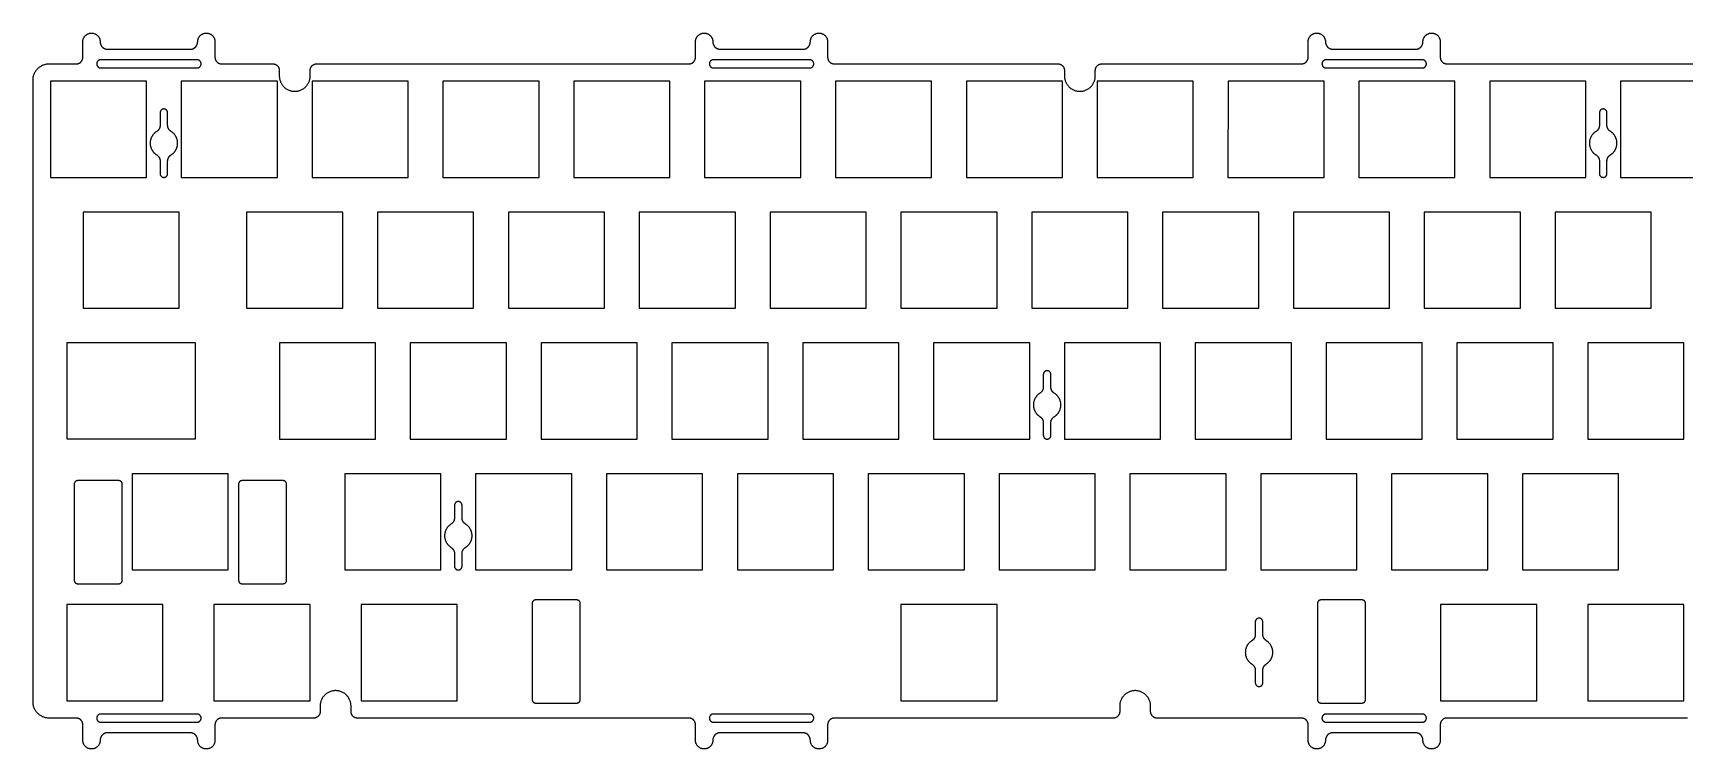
# Model space of a CAD drawing. Header units: millimetres. Extents: x -262 to 129, y -36 to 69.
# Drawn here: x -261.6 to -21.1, y -35.5 to 68.7 of the extents above; entities that cross this region are included whole.
import ezdxf

# ---------------------------------------------------------------- set-up
doc = ezdxf.new("R2010")
doc.units = ezdxf.units.MM
doc.layers.add('定位板', color=7, linetype='Continuous', true_color=0x000000)

msp = doc.modelspace()

# ---------------------------------------------------------------- linework, layer by layer
at = {"layer": '定位板'}
for points in [[(-245.07, 47.69), (-245.07, 61.69), (-259.07, 61.69), (-259.07, 47.69)], [(-226.02, 47.69), (-226.02, 61.69), (-240.02, 61.69), (-240.02, 47.69)], [(-220.97, 61.69), (-220.97, 47.69), (-206.97, 47.69), (-206.97, 61.69)], [(-187.92, 61.69), (-201.91, 61.69), (-201.91, 47.69), (-187.92, 47.69)], [(-168.87, 47.69), (-168.87, 61.69), (-182.87, 61.69), (-182.87, 47.69)], [(-163.82, 47.69), (-149.82, 47.69), (-149.82, 61.69), (-163.82, 61.69)], [(-144.77, 47.69), (-130.77, 47.69), (-130.77, 61.69), (-144.77, 61.69)], [(-111.72, 47.69), (-111.72, 61.69), (-125.71, 61.69), (-125.71, 47.69)], [(-92.67, 47.69), (-92.67, 61.69), (-106.66, 61.69), (-106.66, 47.69)], [(-87.61, 61.69), (-87.62, 47.69), (-73.62, 47.69), (-73.62, 61.69)], [(-68.56, 61.69), (-68.57, 47.69), (-54.57, 47.69), (-54.57, 61.69)], [(-35.52, 47.69), (-35.52, 61.69), (-49.51, 61.69), (-49.51, 47.69)], [(-16.47, 47.69), (-16.47, 61.69), (-30.46, 61.69), (-30.46, 47.69)], [(-240.3, 28.64), (-240.3, 42.64), (-254.3, 42.64), (-254.3, 28.64)], [(-216.49, 28.64), (-216.49, 42.64), (-230.49, 42.64), (-230.49, 28.64)], [(-197.44, 28.64), (-197.44, 42.64), (-211.44, 42.64), (-211.44, 28.64)], [(-178.39, 28.64), (-178.39, 42.64), (-192.39, 42.64), (-192.39, 28.64)], [(-159.34, 28.64), (-159.34, 42.64), (-173.34, 42.64), (-173.34, 28.64)], [(-140.29, 28.64), (-140.29, 42.64), (-154.29, 42.64), (-154.29, 28.64)], [(-121.24, 28.64), (-121.24, 42.64), (-135.24, 42.64), (-135.24, 28.64)], [(-102.19, 28.64), (-102.19, 42.64), (-116.19, 42.64), (-116.19, 28.64)], [(-83.14, 28.64), (-83.14, 42.64), (-97.14, 42.64), (-97.14, 28.64)], [(-64.09, 28.64), (-64.09, 42.64), (-78.09, 42.64), (-78.09, 28.64)], [(-45.04, 28.64), (-45.04, 42.64), (-59.04, 42.64), (-59.04, 28.64)], [(-25.99, 28.64), (-25.99, 42.64), (-39.99, 42.64), (-39.99, 28.64)], [(-237.92, 9.64), (-237.92, 23.59), (-256.69, 23.59), (-256.69, 9.64)], [(-211.73, 9.59), (-211.73, 23.59), (-225.73, 23.59), (-225.73, 9.59)], [(-192.68, 9.59), (-192.68, 23.59), (-206.68, 23.59), (-206.68, 9.59)], [(-173.63, 9.59), (-173.63, 23.59), (-187.63, 23.59), (-187.63, 9.59)], [(-154.58, 9.59), (-154.58, 23.59), (-168.58, 23.59), (-168.58, 9.59)], [(-135.53, 9.59), (-135.53, 23.59), (-149.53, 23.59), (-149.53, 9.59)], [(-116.48, 9.59), (-116.48, 23.59), (-130.48, 23.59), (-130.48, 9.59)], [(-97.43, 9.59), (-97.43, 23.59), (-111.43, 23.59), (-111.43, 9.59)], [(-78.38, 9.59), (-78.38, 23.59), (-92.38, 23.59), (-92.38, 9.59)], [(-59.33, 9.59), (-59.33, 23.59), (-73.33, 23.59), (-73.33, 9.59)], [(-40.28, 9.59), (-40.28, 23.59), (-54.28, 23.59), (-54.28, 9.59)], [(-21.23, 9.59), (-21.23, 23.59), (-35.23, 23.59), (-35.23, 9.59)], [(-247.16, -9.46), (-233.16, -9.46), (-233.16, 4.54), (-247.16, 4.54)], [(-202.2, -9.46), (-202.2, 4.54), (-216.2, 4.54), (-216.2, -9.46)], [(-183.15, -9.46), (-183.15, 4.54), (-197.15, 4.54), (-197.15, -9.46)], [(-164.1, -9.46), (-164.1, 4.54), (-178.1, 4.54), (-178.1, -9.46)], [(-145.05, -9.46), (-145.05, 4.54), (-159.05, 4.54), (-159.05, -9.46)], [(-126, -9.46), (-126, 4.54), (-140, 4.54), (-140, -9.46)], [(-106.95, -9.46), (-106.95, 4.54), (-120.95, 4.54), (-120.95, -9.46)], [(-87.9, -9.46), (-87.9, 4.54), (-101.9, 4.54), (-101.9, -9.46)], [(-68.85, -9.46), (-68.85, 4.54), (-82.85, 4.54), (-82.85, -9.46)], [(-49.8, -9.46), (-49.8, 4.54), (-63.8, 4.54), (-63.8, -9.46)], [(-30.75, -9.46), (-30.75, 4.54), (-44.75, 4.54), (-44.75, -9.46)], [(-256.68, -28.51), (-242.68, -28.51), (-242.68, -14.51), (-256.68, -14.51)], [(-235.25, -14.51), (-235.25, -28.51), (-221.25, -28.51), (-221.25, -14.51)], [(-213.82, -28.51), (-199.82, -28.51), (-199.82, -14.51), (-213.82, -14.51)], [(-135.24, -14.51), (-135.24, -28.51), (-121.24, -28.51), (-121.24, -14.51)], [(-56.66, -28.51), (-42.66, -28.51), (-42.66, -14.51), (-56.66, -14.51)], [(-35.23, -28.51), (-21.23, -28.51), (-21.23, -14.51), (-35.23, -14.51)]]:
    msp.add_lwpolyline(points, close=True, dxfattribs=at)
for points, weights, degree, knots in [([(-254.34, 67.44, -130.41), (-254.34, 68.7, -130.41), (-253.08, 68.7, -130.41), (-251.82, 68.7, -130.41), (-251.82, 67.44, -130.41)], [1, 0.707106810231, 1, 0.707106810231, 1], 2, [-21520.832701, -21520.832701, -21520.832701, -21518.853521, -21518.853521, -21516.87434, -21516.87434, -21516.87434]), ([(-251.82, 67.44, -130.41), (-251.82, 67.34, -130.41), (-251.81, 67.23, -130.41), (-251.77, 67.12, -130.41), (-251.74, 67.02, -130.41), (-251.7, 66.92, -130.41), (-251.64, 66.83, -130.41), (-251.56, 66.71, -130.41), (-251.45, 66.61, -130.41), (-251.33, 66.53, -130.41), (-251.24, 66.47, -130.41), (-251.15, 66.42, -130.41), (-251.04, 66.39, -130.41), (-250.94, 66.36, -130.41), (-250.83, 66.34, -130.41), (-250.72, 66.34, -130.41)], [1, 1.00000011743, 1.00000023487, 1.0000003523, 1.0000003523, 1.0000003523, 1.0000003523, 1.0000003523, 1.0000003523, 1.0000003523, 1.0000003523, 1.0000003523, 1.0000003523, 1.00000023487, 1.00000011743, 1], 3, [-21516.87434, -21516.87434, -21516.87434, -21516.87434, -21516.549974, -21516.549974, -21516.549974, -21516.227846, -21516.227846, -21516.227846, -21515.793973, -21515.793973, -21515.793973, -21515.470076, -21515.470076, -21515.470076, -21515.146469, -21515.146469, -21515.146469, -21515.146469]), ([(-238.72, 66.34, -130.41), (-238.61, 66.34, -130.41), (-238.51, 66.36, -130.41), (-238.4, 66.39, -130.41), (-238.3, 66.42, -130.41), (-238.2, 66.47, -130.41), (-238.11, 66.53, -130.41), (-237.99, 66.61, -130.41), (-237.89, 66.71, -130.41), (-237.81, 66.83, -130.41), (-237.75, 66.92, -130.41), (-237.7, 67.02, -130.41), (-237.67, 67.12, -130.41), (-237.64, 67.23, -130.41), (-237.62, 67.34, -130.41), (-237.62, 67.44, -130.41)], [1, 1.00000011743, 1.00000023487, 1.0000003523, 1.0000003523, 1.0000003523, 1.0000003523, 1.0000003523, 1.0000003523, 1.0000003523, 1.0000003523, 1.0000003523, 1.0000003523, 1.00000023487, 1.00000011743, 1], 3, [-21503.146469, -21503.146469, -21503.146469, -21503.146469, -21502.822862, -21502.822862, -21502.822862, -21502.498966, -21502.498966, -21502.498966, -21502.065093, -21502.065093, -21502.065093, -21501.742964, -21501.742964, -21501.742964, -21501.418599, -21501.418599, -21501.418599, -21501.418599]), ([(-237.62, 67.44, -130.41), (-237.62, 68.7, -130.41), (-236.36, 68.7, -130.41), (-235.1, 68.7, -130.41), (-235.1, 67.44, -130.41)], [1, 0.707106810231, 1, 0.707106810231, 1], 2, [-21501.418599, -21501.418599, -21501.418599, -21499.439418, -21499.439418, -21497.460237, -21497.460237, -21497.460237]), ([(-165.14, 67.44, -130.41), (-165.14, 68.7, -130.41), (-163.88, 68.7, -130.41), (-162.62, 68.7, -130.41), (-162.62, 67.44, -130.41)], [1, 0.707106810231, 1, 0.707106810231, 1], 2, [-21411.141068, -21411.141068, -21411.141068, -21409.161887, -21409.161887, -21407.182706, -21407.182706, -21407.182706]), ([(-162.62, 67.44, -130.41), (-162.62, 67.34, -130.41), (-162.61, 67.23, -130.41), (-162.58, 67.12, -130.41), (-162.55, 67.02, -130.41), (-162.5, 66.92, -130.41), (-162.44, 66.83, -130.41), (-162.36, 66.71, -130.41), (-162.26, 66.61, -130.41), (-162.14, 66.53, -130.41), (-162.05, 66.47, -130.41), (-161.95, 66.42, -130.41), (-161.84, 66.39, -130.41), (-161.74, 66.36, -130.41), (-161.63, 66.34, -130.41), (-161.52, 66.34, -130.41)], [1, 1.00000004655, 1.00000009311, 1.00000013966, 1.00000013966, 1.00000013966, 1.00000013966, 1.00000013966, 1.00000013966, 1.00000013966, 1.00000013966, 1.00000013966, 1.00000013966, 1.00000009311, 1.00000004655, 1], 3, [-21407.182706, -21407.182706, -21407.182706, -21407.182706, -21406.858341, -21406.858341, -21406.858341, -21406.536213, -21406.536213, -21406.536213, -21406.102339, -21406.102339, -21406.102339, -21405.778443, -21405.778443, -21405.778443, -21405.454836, -21405.454836, -21405.454836, -21405.454836]), ([(-149.52, 66.34, -130.41), (-149.42, 66.34, -130.41), (-149.31, 66.36, -130.41), (-149.2, 66.39, -130.41), (-149.1, 66.42, -130.41), (-149, 66.47, -130.41), (-148.91, 66.53, -130.41), (-148.79, 66.61, -130.41), (-148.69, 66.71, -130.41), (-148.61, 66.83, -130.41), (-148.55, 66.92, -130.41), (-148.5, 67.02, -130.41), (-148.47, 67.12, -130.41), (-148.44, 67.23, -130.41), (-148.42, 67.34, -130.41), (-148.42, 67.44, -130.41)], [1, 1.00000004655, 1.00000009311, 1.00000013966, 1.00000013966, 1.00000013966, 1.00000013966, 1.00000013966, 1.00000013966, 1.00000013966, 1.00000013966, 1.00000013966, 1.00000013966, 1.00000009311, 1.00000004655, 1], 3, [-21393.454836, -21393.454836, -21393.454836, -21393.454836, -21393.131229, -21393.131229, -21393.131229, -21392.807333, -21392.807333, -21392.807333, -21392.373459, -21392.373459, -21392.373459, -21392.051331, -21392.051331, -21392.051331, -21391.726966, -21391.726966, -21391.726966, -21391.726966]), ([(-148.42, 67.44, -130.41), (-148.42, 68.7, -130.41), (-147.16, 68.7, -130.41), (-145.9, 68.7, -130.41), (-145.9, 67.44, -130.41)], [1, 0.707106810231, 1, 0.707106810231, 1], 2, [-21391.726966, -21391.726966, -21391.726966, -21389.747785, -21389.747785, -21387.768604, -21387.768604, -21387.768604]), ([(-75.95, 67.44, -130.41), (-75.95, 68.7, -130.41), (-74.69, 68.7, -130.41), (-73.43, 68.7, -130.41), (-73.43, 67.44, -130.41)], [1, 0.707106810231, 1, 0.707106810231, 1], 2, [-22362.849762, -22362.849762, -22362.849762, -22360.870581, -22360.870581, -22358.8914, -22358.8914, -22358.8914]), ([(-73.43, 67.44, -130.41), (-73.43, 67.34, -130.41), (-73.41, 67.23, -130.41), (-73.38, 67.12, -130.41), (-73.35, 67.02, -130.41), (-73.3, 66.92, -130.41), (-73.24, 66.83, -130.41), (-73.16, 66.71, -130.41), (-73.06, 66.61, -130.41), (-72.94, 66.53, -130.41), (-72.85, 66.47, -130.41), (-72.75, 66.42, -130.41), (-72.64, 66.39, -130.41), (-72.54, 66.36, -130.41), (-72.43, 66.34, -130.41), (-72.33, 66.34, -130.41)], [1, 0.999999887336, 0.999999774673, 0.999999662009, 0.999999662009, 0.999999662009, 0.999999662009, 0.999999662009, 0.999999662009, 0.999999662009, 0.999999662009, 0.999999662009, 0.999999662009, 0.999999774673, 0.999999887336, 1], 3, [-22358.8914, -22358.8914, -22358.8914, -22358.8914, -22358.567035, -22358.567035, -22358.567035, -22358.244907, -22358.244907, -22358.244907, -22357.811033, -22357.811033, -22357.811033, -22357.487137, -22357.487137, -22357.487137, -22357.16353, -22357.16353, -22357.16353, -22357.16353]), ([(-60.33, 66.34, -130.41), (-60.22, 66.34, -130.41), (-60.11, 66.36, -130.41), (-60.01, 66.39, -130.41), (-59.9, 66.42, -130.41), (-59.8, 66.47, -130.41), (-59.71, 66.53, -130.41), (-59.59, 66.61, -130.41), (-59.49, 66.71, -130.41), (-59.41, 66.83, -130.41), (-59.35, 66.92, -130.41), (-59.3, 67.02, -130.41), (-59.27, 67.12, -130.41), (-59.24, 67.23, -130.41), (-59.23, 67.34, -130.41), (-59.23, 67.44, -130.41)], [1, 0.999999887336, 0.999999774673, 0.999999662009, 0.999999662009, 0.999999662009, 0.999999662009, 0.999999662009, 0.999999662009, 0.999999662009, 0.999999662009, 0.999999662009, 0.999999662009, 0.999999774673, 0.999999887336, 1], 3, [-22345.16353, -22345.16353, -22345.16353, -22345.16353, -22344.839923, -22344.839923, -22344.839923, -22344.516027, -22344.516027, -22344.516027, -22344.082153, -22344.082153, -22344.082153, -22343.760025, -22343.760025, -22343.760025, -22343.435659, -22343.435659, -22343.435659, -22343.435659]), ([(-59.23, 67.44, -130.41), (-59.23, 68.7, -130.41), (-57.97, 68.7, -130.41), (-56.71, 68.7, -130.41), (-56.71, 67.44, -130.41)], [1, 0.707106810231, 1, 0.707106810231, 1], 2, [-22343.435659, -22343.435659, -22343.435659, -22341.456479, -22341.456479, -22339.477298, -22339.477298, -22339.477298]), ([(-251.72, 64.82, -130.41), (-252.32, 64.82, -130.41), (-252.32, 64.22, -130.41), (-252.32, 63.62, -130.41), (-251.72, 63.62, -130.41)], [1, 0.70710678118, 1, 0.70710678118, 1], 2, [-23941.256547, -23941.256547, -23941.256547, -23938.635571, -23938.635571, -23936.014594, -23936.014594, -23936.014594]), ([(-237.72, 63.62, -130.41), (-237.12, 63.62, -130.41), (-237.12, 64.22, -130.41), (-237.12, 64.82, -130.41), (-237.72, 64.82, -130.41)], [1, 0.707106781181, 1, 0.707106781181, 1], 2, [-23922.014594, -23922.014594, -23922.014594, -23919.393618, -23919.393618, -23916.772642, -23916.772642, -23916.772642]), ([(-162.52, 64.82, -130.41), (-163.12, 64.82, -130.41), (-163.12, 64.22, -130.41), (-163.12, 63.62, -130.41), (-162.52, 63.62, -130.41)], [1, 0.70710678118, 1, 0.70710678118, 1], 2, [26.241953, 26.241953, 26.241953, 28.862929, 28.862929, 31.483905, 31.483905, 31.483905]), ([(-148.52, 63.62, -130.41), (-147.92, 63.62, -130.41), (-147.92, 64.22, -130.41), (-147.92, 64.82, -130.41), (-148.52, 64.82, -130.41)], [1, 0.70710678118, 1, 0.70710678118, 1], 2, [45.483905, 45.483905, 45.483905, 48.104881, 48.104881, 50.725858, 50.725858, 50.725858]), ([(-73.33, 64.82, -130.41), (-73.93, 64.82, -130.41), (-73.93, 64.22, -130.41), (-73.93, 63.62, -130.41), (-73.33, 63.62, -130.41)], [1, 0.707106781181, 1, 0.707106781181, 1], 2, [-24200.485592, -24200.485592, -24200.485592, -24197.864616, -24197.864616, -24195.24364, -24195.24364, -24195.24364]), ([(-59.33, 63.62, -130.41), (-58.73, 63.62, -130.41), (-58.73, 64.22, -130.41), (-58.73, 64.82, -130.41), (-59.33, 64.82, -130.41)], [1, 0.70710678118, 1, 0.70710678118, 1], 2, [-24181.24364, -24181.24364, -24181.24364, -24178.622663, -24178.622663, -24176.001687, -24176.001687, -24176.001687]), ([(-225.74, 62.47, -130.41), (-225.74, 60.22, -130.41), (-223.49, 60.22, -130.41), (-221.24, 60.22, -130.41), (-221.24, 62.47, -130.41)], [1, 0.707106781187, 1, 0.707106781187, 1], 2, [-21483.938668, -21483.938668, -21483.938668, -21477.667768, -21477.667768, -21471.396868, -21471.396868, -21471.396868]), ([(-111.43, 62.47, -130.41), (-111.43, 60.22, -130.41), (-109.18, 60.22, -130.41), (-106.93, 60.22, -130.41), (-106.93, 62.47, -130.41)], [1, 0.707106781187, 1, 0.707106781187, 1], 2, [-21349.132618, -21349.132618, -21349.132618, -21342.861718, -21342.861718, -21336.590818, -21336.590818, -21336.590818]), ([(-241.99, 57.1, -130.41), (-241.99, 57.65, -130.41), (-242.54, 57.65, -130.41), (-243.09, 57.65, -130.41), (-243.09, 57.1, -130.41)], [1, 0.707106778969, 1, 0.707106778969, 1], 2, [32.17012, 32.17012, 32.17012, 33.034058, 33.034058, 33.897996, 33.897996, 33.897996]), ([(-32.44, 57.1, -130.41), (-32.44, 57.65, -130.41), (-32.99, 57.65, -130.41), (-33.54, 57.65, -130.41), (-33.54, 57.1, -130.41)], [1, 0.707106778969, 1, 0.707106778969, 1], 2, [32.17012, 32.17012, 32.17012, 33.034058, 33.034058, 33.897996, 33.897996, 33.897996]), ([(-243.59, 54.37, -130.41), (-244.54, 53.79, -130.41), (-244.54, 52.67, -130.41), (-244.54, 51.56, -130.41), (-243.59, 50.97, -130.41)], [1, 0.873501047705, 1, 0.873501047705, 1], 2, [36.799043, 36.799043, 36.799043, 38.832835, 38.832835, 40.866628, 40.866628, 40.866628]), ([(-241.49, 50.97, -130.41), (-240.54, 51.55, -130.41), (-240.54, 52.67, -130.41), (-240.54, 53.79, -130.41), (-241.49, 54.37, -130.41)], [1, 0.872688995919, 1, 0.872688995919, 1], 2, [25.189996, 25.189996, 25.189996, 27.230451, 27.230451, 29.270905, 29.270905, 29.270905]), ([(-34.04, 54.37, -130.41), (-34.99, 53.79, -130.41), (-34.99, 52.67, -130.41), (-34.99, 51.56, -130.41), (-34.04, 50.97, -130.41)], [1, 0.873501047706, 1, 0.873501047706, 1], 2, [36.799043, 36.799043, 36.799043, 38.832835, 38.832835, 40.866628, 40.866628, 40.866628]), ([(-31.94, 50.97, -130.41), (-30.99, 51.55, -130.41), (-30.99, 52.67, -130.41), (-30.99, 53.79, -130.41), (-31.94, 54.38, -130.41)], [1, 0.872688995919, 1, 0.872688995919, 1], 2, [25.189996, 25.189996, 25.189996, 27.230451, 27.230451, 29.270905, 29.270905, 29.270905]), ([(-243.09, 48.24, -130.41), (-243.09, 47.69, -130.41), (-242.54, 47.69, -130.41), (-241.99, 47.69, -130.41), (-241.99, 48.24, -130.41)], [1, 0.707106778969, 1, 0.707106778969, 1], 2, [20.562905, 20.562905, 20.562905, 21.426843, 21.426843, 22.290781, 22.290781, 22.290781]), ([(-33.54, 48.24, -130.41), (-33.54, 47.69, -130.41), (-32.99, 47.69, -130.41), (-32.44, 47.69, -130.41), (-32.44, 48.24, -130.41)], [1, 0.707106778963, 1, 0.707106778963, 1], 2, [20.562905, 20.562905, 20.562905, 21.426843, 21.426843, 22.290781, 22.290781, 22.290781]), ([(-113.4, 19, -130.41), (-113.4, 19.55, -130.41), (-113.95, 19.55, -130.41), (-114.5, 19.55, -130.41), (-114.5, 19, -130.41)], [1, 0.707106778968, 1, 0.707106778968, 1], 2, [32.17012, 32.17012, 32.17012, 33.034058, 33.034058, 33.897996, 33.897996, 33.897996]), ([(-115, 16.27, -130.41), (-115.95, 15.69, -130.41), (-115.95, 14.57, -130.41), (-115.95, 13.46, -130.41), (-115, 12.87, -130.41)], [1, 0.873501047706, 1, 0.873501047706, 1], 2, [36.799043, 36.799043, 36.799043, 38.832835, 38.832835, 40.866628, 40.866628, 40.866628]), ([(-112.9, 12.87, -130.41), (-111.95, 13.45, -130.41), (-111.95, 14.57, -130.41), (-111.95, 15.69, -130.41), (-112.9, 16.27, -130.41)], [1, 0.872688995919, 1, 0.872688995919, 1], 2, [25.189996, 25.189996, 25.189996, 27.230451, 27.230451, 29.270905, 29.270905, 29.270905]), ([(-114.5, 10.14, -130.41), (-114.5, 9.59, -130.41), (-113.95, 9.59, -130.41), (-113.4, 9.59, -130.41), (-113.4, 10.14, -130.41)], [1, 0.707106778964, 1, 0.707106778964, 1], 2, [20.562905, 20.562905, 20.562905, 21.426843, 21.426843, 22.290781, 22.290781, 22.290781]), ([(-199.13, -0.05, -130.41), (-199.13, 0.5, -130.41), (-199.68, 0.5, -130.41), (-200.23, 0.5, -130.41), (-200.23, -0.05, -130.41)], [1, 0.70710677897, 1, 0.70710677897, 1], 2, [-23987.484673, -23987.484673, -23987.484673, -23986.620735, -23986.620735, -23985.756797, -23985.756797, -23985.756797]), ([(-200.73, -2.78, -130.41), (-201.67, -3.37, -130.41), (-201.67, -4.48, -130.41), (-201.67, -5.59, -130.41), (-200.73, -6.18, -130.41)], [1, 0.873501047706, 1, 0.873501047706, 1], 2, [-23982.855751, -23982.855751, -23982.855751, -23980.821958, -23980.821958, -23978.788166, -23978.788166, -23978.788166]), ([(-198.63, -6.18, -130.41), (-197.67, -5.6, -130.41), (-197.67, -4.48, -130.41), (-197.67, -3.36, -130.41), (-198.63, -2.78, -130.41)], [1, 0.872688995919, 1, 0.872688995919, 1], 2, [-23994.464798, -23994.464798, -23994.464798, -23992.424343, -23992.424343, -23990.383888, -23990.383888, -23990.383888]), ([(-200.23, -8.91, -130.41), (-200.23, -9.46, -130.41), (-199.68, -9.46, -130.41), (-199.13, -9.46, -130.41), (-199.13, -8.91, -130.41)], [1, 0.707106778963, 1, 0.707106778963, 1], 2, [-23999.091888, -23999.091888, -23999.091888, -23998.22795, -23998.22795, -23997.364012, -23997.364012, -23997.364012]), ([(-82.54, -17.03, -130.41), (-82.54, -16.48, -130.41), (-83.09, -16.48, -130.41), (-83.64, -16.48, -130.41), (-83.64, -17.03, -130.41)], [1, 0.707106778968, 1, 0.707106778968, 1], 2, [32.17012, 32.17012, 32.17012, 33.034058, 33.034058, 33.897996, 33.897996, 33.897996]), ([(-84.14, -19.76, -130.41), (-85.09, -20.34, -130.41), (-85.09, -21.46, -130.41), (-85.09, -22.57, -130.41), (-84.14, -23.16, -130.41)], [1, 0.873501047705, 1, 0.873501047705, 1], 2, [36.799043, 36.799043, 36.799043, 38.832835, 38.832835, 40.866628, 40.866628, 40.866628]), ([(-82.04, -23.16, -130.41), (-81.09, -22.58, -130.41), (-81.09, -21.46, -130.41), (-81.09, -20.34, -130.41), (-82.04, -19.75, -130.41)], [1, 0.872688995919, 1, 0.872688995919, 1], 2, [25.189996, 25.189996, 25.189996, 27.230451, 27.230451, 29.270905, 29.270905, 29.270905]), ([(-83.64, -25.88, -130.41), (-83.64, -26.43, -130.41), (-83.09, -26.43, -130.41), (-82.54, -26.43, -130.41), (-82.54, -25.88, -130.41)], [1, 0.707106778969, 1, 0.707106778969, 1], 2, [20.562905, 20.562905, 20.562905, 21.426843, 21.426843, 22.290781, 22.290781, 22.290781]), ([(-215.29, -29.28, -130.41), (-215.29, -27.03, -130.41), (-217.54, -27.03, -130.41), (-219.79, -27.03, -130.41), (-219.79, -29.28, -130.41)], [1, 0.707106781186, 1, 0.707106781186, 1], 2, [-21689.585678, -21689.585678, -21689.585678, -21683.314778, -21683.314778, -21677.043878, -21677.043878, -21677.043878]), ([(-98.88, -29.28, -130.41), (-98.88, -27.03, -130.41), (-101.13, -27.03, -130.41), (-103.38, -27.03, -130.41), (-103.38, -29.28, -130.41)], [1, 0.707106781187, 1, 0.707106781187, 1], 2, [-21826.481861, -21826.481861, -21826.481861, -21820.210961, -21820.210961, -21813.940061, -21813.940061, -21813.940061]), ([(-251.72, -30.43, -130.41), (-252.32, -30.43, -130.41), (-252.32, -31.03, -130.41), (-252.32, -31.63, -130.41), (-251.72, -31.63, -130.41)], [1, 0.707106781184, 1, 0.707106781184, 1], 2, [45.483905, 45.483905, 45.483905, 48.104881, 48.104881, 50.725858, 50.725858, 50.725858]), ([(-237.72, -31.63, -130.41), (-237.12, -31.63, -130.41), (-237.12, -31.03, -130.41), (-237.12, -30.43, -130.41), (-237.72, -30.43, -130.41)], [1, 0.707106781182, 1, 0.707106781182, 1], 2, [26.241953, 26.241953, 26.241953, 28.862929, 28.862929, 31.483905, 31.483905, 31.483905]), ([(-162.52, -30.43, -130.41), (-163.12, -30.43, -130.41), (-163.12, -31.03, -130.41), (-163.12, -31.63, -130.41), (-162.52, -31.63, -130.41)], [1, 0.707106781183, 1, 0.707106781183, 1], 2, [45.483905, 45.483905, 45.483905, 48.104881, 48.104881, 50.725858, 50.725858, 50.725858]), ([(-148.52, -31.63, -130.41), (-147.92, -31.63, -130.41), (-147.92, -31.03, -130.41), (-147.92, -30.43, -130.41), (-148.52, -30.43, -130.41)], [1, 0.707106781182, 1, 0.707106781182, 1], 2, [26.241953, 26.241953, 26.241953, 28.862929, 28.862929, 31.483905, 31.483905, 31.483905]), ([(-73.33, -30.43, -130.41), (-73.93, -30.43, -130.41), (-73.93, -31.03, -130.41), (-73.93, -31.63, -130.41), (-73.33, -31.63, -130.41)], [1, 0.707106781183, 1, 0.707106781183, 1], 2, [45.483905, 45.483905, 45.483905, 48.104881, 48.104881, 50.725858, 50.725858, 50.725858]), ([(-59.33, -31.63, -130.41), (-58.73, -31.63, -130.41), (-58.73, -31.03, -130.41), (-58.73, -30.43, -130.41), (-59.33, -30.43, -130.41)], [1, 0.707106781182, 1, 0.707106781182, 1], 2, [26.241953, 26.241953, 26.241953, 28.862929, 28.862929, 31.483905, 31.483905, 31.483905]), ([(-250.72, -33.16, -130.41), (-250.83, -33.16, -130.41), (-250.94, -33.17, -130.41), (-251.04, -33.21, -130.41), (-251.15, -33.24, -130.41), (-251.24, -33.28, -130.41), (-251.33, -33.34, -130.41), (-251.45, -33.42, -130.41), (-251.56, -33.53, -130.41), (-251.64, -33.65, -130.41), (-251.7, -33.74, -130.41), (-251.74, -33.84, -130.41), (-251.77, -33.94, -130.41), (-251.81, -34.04, -130.41), (-251.82, -34.15, -130.41), (-251.82, -34.26, -130.41)], [1, 1.00000011743, 1.00000023487, 1.0000003523, 1.0000003523, 1.0000003523, 1.0000003523, 1.0000003523, 1.0000003523, 1.0000003523, 1.0000003523, 1.0000003523, 1.0000003523, 1.00000023487, 1.00000011743, 1], 3, [-21639.883087, -21639.883087, -21639.883087, -21639.883087, -21639.55948, -21639.55948, -21639.55948, -21639.235584, -21639.235584, -21639.235584, -21638.801711, -21638.801711, -21638.801711, -21638.479582, -21638.479582, -21638.479582, -21638.155217, -21638.155217, -21638.155217, -21638.155217]), ([(-237.62, -34.26, -130.41), (-237.62, -34.15, -130.41), (-237.64, -34.04, -130.41), (-237.67, -33.94, -130.41), (-237.7, -33.84, -130.41), (-237.75, -33.74, -130.41), (-237.81, -33.65, -130.41), (-237.89, -33.53, -130.41), (-237.99, -33.42, -130.41), (-238.11, -33.34, -130.41), (-238.2, -33.28, -130.41), (-238.3, -33.24, -130.41), (-238.4, -33.21, -130.41), (-238.51, -33.17, -130.41), (-238.61, -33.16, -130.41), (-238.72, -33.16, -130.41)], [1, 1.00000011743, 1.00000023487, 1.0000003523, 1.0000003523, 1.0000003523, 1.0000003523, 1.0000003523, 1.0000003523, 1.0000003523, 1.0000003523, 1.0000003523, 1.0000003523, 1.00000023487, 1.00000011743, 1], 3, [-21653.610958, -21653.610958, -21653.610958, -21653.610958, -21653.286592, -21653.286592, -21653.286592, -21652.964464, -21652.964464, -21652.964464, -21652.530591, -21652.530591, -21652.530591, -21652.206694, -21652.206694, -21652.206694, -21651.883087, -21651.883087, -21651.883087, -21651.883087]), ([(-161.52, -33.16, -130.41), (-161.63, -33.16, -130.41), (-161.74, -33.17, -130.41), (-161.84, -33.21, -130.41), (-161.95, -33.24, -130.41), (-162.05, -33.28, -130.41), (-162.14, -33.34, -130.41), (-162.26, -33.42, -130.41), (-162.36, -33.53, -130.41), (-162.44, -33.65, -130.41), (-162.5, -33.74, -130.41), (-162.55, -33.84, -130.41), (-162.58, -33.94, -130.41), (-162.61, -34.04, -130.41), (-162.62, -34.15, -130.41), (-162.62, -34.26, -130.41)], [1, 1.00000011529, 1.00000023058, 1.00000034587, 1.00000034587, 1.00000034587, 1.00000034587, 1.00000034587, 1.00000034587, 1.00000034587, 1.00000034587, 1.00000034587, 1.00000034587, 1.00000023058, 1.00000011529, 1], 3, [-21749.574601, -21749.574601, -21749.574601, -21749.574601, -21749.250994, -21749.250994, -21749.250994, -21748.927098, -21748.927098, -21748.927098, -21748.493224, -21748.493224, -21748.493224, -21748.171096, -21748.171096, -21748.171096, -21747.846731, -21747.846731, -21747.846731, -21747.846731]), ([(-148.42, -34.26, -130.41), (-148.42, -34.15, -130.41), (-148.44, -34.04, -130.41), (-148.47, -33.94, -130.41), (-148.5, -33.84, -130.41), (-148.55, -33.74, -130.41), (-148.61, -33.65, -130.41), (-148.69, -33.53, -130.41), (-148.79, -33.42, -130.41), (-148.91, -33.34, -130.41), (-149, -33.28, -130.41), (-149.1, -33.24, -130.41), (-149.2, -33.21, -130.41), (-149.31, -33.17, -130.41), (-149.42, -33.16, -130.41), (-149.52, -33.16, -130.41)], [1, 1.00000011529, 1.00000023058, 1.00000034587, 1.00000034587, 1.00000034587, 1.00000034587, 1.00000034587, 1.00000034587, 1.00000034587, 1.00000034587, 1.00000034587, 1.00000034587, 1.00000023058, 1.00000011529, 1], 3, [-21763.302471, -21763.302471, -21763.302471, -21763.302471, -21762.978106, -21762.978106, -21762.978106, -21762.655978, -21762.655978, -21762.655978, -21762.222104, -21762.222104, -21762.222104, -21761.898208, -21761.898208, -21761.898208, -21761.574601, -21761.574601, -21761.574601, -21761.574601]), ([(-72.33, -33.16, -130.41), (-72.43, -33.16, -130.41), (-72.54, -33.17, -130.41), (-72.64, -33.21, -130.41), (-72.75, -33.24, -130.41), (-72.85, -33.28, -130.41), (-72.94, -33.34, -130.41), (-73.06, -33.42, -130.41), (-73.16, -33.53, -130.41), (-73.24, -33.65, -130.41), (-73.3, -33.74, -130.41), (-73.35, -33.84, -130.41), (-73.38, -33.94, -130.41), (-73.41, -34.04, -130.41), (-73.43, -34.15, -130.41), (-73.43, -34.26, -130.41)], [1, 1.00000013759, 1.00000027517, 1.00000041276, 1.00000041276, 1.00000041276, 1.00000041276, 1.00000041276, 1.00000041276, 1.00000041276, 1.00000041276, 1.00000041276, 1.00000041276, 1.00000027517, 1.00000013759, 1], 3, [-21859.266116, -21859.266116, -21859.266116, -21859.266116, -21858.942508, -21858.942508, -21858.942508, -21858.618612, -21858.618612, -21858.618612, -21858.184739, -21858.184739, -21858.184739, -21857.862611, -21857.862611, -21857.862611, -21857.538245, -21857.538245, -21857.538245, -21857.538245]), ([(-59.23, -34.26, -130.41), (-59.23, -34.15, -130.41), (-59.24, -34.04, -130.41), (-59.27, -33.94, -130.41), (-59.3, -33.84, -130.41), (-59.35, -33.74, -130.41), (-59.41, -33.65, -130.41), (-59.49, -33.53, -130.41), (-59.59, -33.42, -130.41), (-59.71, -33.34, -130.41), (-59.8, -33.28, -130.41), (-59.9, -33.24, -130.41), (-60.01, -33.21, -130.41), (-60.11, -33.17, -130.41), (-60.22, -33.16, -130.41), (-60.33, -33.16, -130.41)], [1, 1.00000013759, 1.00000027517, 1.00000041276, 1.00000041276, 1.00000041276, 1.00000041276, 1.00000041276, 1.00000041276, 1.00000041276, 1.00000041276, 1.00000041276, 1.00000041276, 1.00000027517, 1.00000013759, 1], 3, [-21872.993986, -21872.993986, -21872.993986, -21872.993986, -21872.669621, -21872.669621, -21872.669621, -21872.347492, -21872.347492, -21872.347492, -21871.913619, -21871.913619, -21871.913619, -21871.589723, -21871.589723, -21871.589723, -21871.266116, -21871.266116, -21871.266116, -21871.266116]), ([(-251.82, -34.26, -130.41), (-251.82, -35.52, -130.41), (-253.08, -35.52, -130.41), (-254.34, -35.52, -130.41), (-254.34, -34.26, -130.41)], [1, 0.707106810231, 1, 0.707106810231, 1], 2, [-21638.155217, -21638.155217, -21638.155217, -21636.176036, -21636.176036, -21634.196856, -21634.196856, -21634.196856]), ([(-235.1, -34.26, -130.41), (-235.1, -35.52, -130.41), (-236.36, -35.52, -130.41), (-237.62, -35.52, -130.41), (-237.62, -34.26, -130.41)], [1, 0.707106810231, 1, 0.707106810231, 1], 2, [-21657.569319, -21657.569319, -21657.569319, -21655.590138, -21655.590138, -21653.610958, -21653.610958, -21653.610958]), ([(-162.62, -34.26, -130.41), (-162.62, -35.52, -130.41), (-163.88, -35.52, -130.41), (-165.14, -35.52, -130.41), (-165.14, -34.26, -130.41)], [1, 0.707106810231, 1, 0.707106810231, 1], 2, [-21747.846731, -21747.846731, -21747.846731, -21745.86755, -21745.86755, -21743.888369, -21743.888369, -21743.888369]), ([(-145.9, -34.26, -130.41), (-145.9, -35.52, -130.41), (-147.16, -35.52, -130.41), (-148.42, -35.52, -130.41), (-148.42, -34.26, -130.41)], [1, 0.707106810232, 1, 0.707106810232, 1], 2, [-21767.260833, -21767.260833, -21767.260833, -21765.281652, -21765.281652, -21763.302471, -21763.302471, -21763.302471]), ([(-73.43, -34.26, -130.41), (-73.43, -35.52, -130.41), (-74.69, -35.52, -130.41), (-75.95, -35.52, -130.41), (-75.95, -34.26, -130.41)], [1, 0.707106810232, 1, 0.707106810232, 1], 2, [-21857.538245, -21857.538245, -21857.538245, -21855.559064, -21855.559064, -21853.579884, -21853.579884, -21853.579884]), ([(-56.71, -34.26, -130.41), (-56.71, -35.52, -130.41), (-57.97, -35.52, -130.41), (-59.23, -35.52, -130.41), (-59.23, -34.26, -130.41)], [1, 0.707106810231, 1, 0.707106810231, 1], 2, [-21876.952347, -21876.952347, -21876.952347, -21874.973166, -21874.973166, -21872.993986, -21872.993986, -21872.993986])]:
    msp.add_rational_spline(points, weights, degree=degree, knots=knots, dxfattribs=at)
for points, degree in [([(-254.34, 65.17, -130.41), (-254.34, 65.93, -130.41), (-254.34, 66.69, -130.41), (-254.34, 67.44, -130.41)], 3), ([(-235.1, 67.44, -130.41), (-235.1, 66.69, -130.41), (-235.1, 65.93, -130.41), (-235.1, 65.17, -130.41)], 3), ([(-165.14, 65.17, -130.41), (-165.14, 65.93, -130.41), (-165.14, 66.69, -130.41), (-165.14, 67.44, -130.41)], 3), ([(-145.9, 67.44, -130.41), (-145.9, 66.69, -130.41), (-145.9, 65.93, -130.41), (-145.9, 65.17, -130.41)], 3), ([(-75.95, 65.17, -130.41), (-75.95, 65.93, -130.41), (-75.95, 66.69, -130.41), (-75.95, 67.44, -130.41)], 3), ([(-56.71, 67.44, -130.41), (-56.71, 66.69, -130.41), (-56.71, 65.93, -130.41), (-56.71, 65.17, -130.41)], 3), ([(-250.72, 66.34, -130.41), (-246.72, 66.34, -130.41), (-242.72, 66.34, -130.41), (-238.72, 66.34, -130.41)], 3), ([(-161.52, 66.34, -130.41), (-157.52, 66.34, -130.41), (-153.52, 66.34, -130.41), (-149.52, 66.34, -130.41)], 3), ([(-72.33, 66.34, -130.41), (-68.33, 66.34, -130.41), (-64.33, 66.34, -130.41), (-60.33, 66.34, -130.41)], 3), ([(-259.24, 64.22, -130.41), (-257.92, 64.22, -130.41), (-256.61, 64.22, -130.41), (-255.29, 64.22, -130.41)], 3), ([(-237.72, 64.82, -130.41), (-244.72, 64.82, -130.41), (-251.72, 64.82, -130.41)], 2), ([(-251.72, 63.62, -130.41), (-244.72, 63.62, -130.41), (-237.72, 63.62, -130.41)], 2), ([(-234.15, 64.22, -130.41), (-231.67, 64.22, -130.41), (-229.18, 64.22, -130.41), (-226.69, 64.22, -130.41)], 3), ([(-225.74, 63.27, -130.41), (-225.74, 63, -130.41), (-225.74, 62.74, -130.41), (-225.74, 62.47, -130.41)], 3), ([(-221.24, 62.47, -130.41), (-221.24, 62.74, -130.41), (-221.24, 63, -130.41), (-221.24, 63.27, -130.41)], 3), ([(-220.29, 64.22, -130.41), (-202.22, 64.22, -130.41), (-184.16, 64.22, -130.41), (-166.09, 64.22, -130.41)], 3), ([(-148.52, 64.82, -130.41), (-155.52, 64.82, -130.41), (-162.52, 64.82, -130.41)], 2), ([(-162.52, 63.62, -130.41), (-155.52, 63.62, -130.41), (-148.52, 63.62, -130.41)], 2), ([(-144.95, 64.22, -130.41), (-134.1, 64.22, -130.41), (-123.24, 64.22, -130.41), (-112.38, 64.22, -130.41)], 3), ([(-111.43, 63.27, -130.41), (-111.43, 63, -130.41), (-111.43, 62.74, -130.41), (-111.43, 62.47, -130.41)], 3), ([(-106.93, 62.47, -130.41), (-106.93, 62.74, -130.41), (-106.93, 63, -130.41), (-106.93, 63.27, -130.41)], 3), ([(-105.98, 64.22, -130.41), (-96.28, 64.22, -130.41), (-86.59, 64.22, -130.41), (-76.9, 64.22, -130.41)], 3), ([(-59.33, 64.82, -130.41), (-66.33, 64.82, -130.41), (-73.33, 64.82, -130.41)], 2), ([(-73.33, 63.62, -130.41), (-66.33, 63.62, -130.41), (-59.33, 63.62, -130.41)], 2), ([(-55.76, 64.22, -130.41), (-42.76, 64.22, -130.41), (-29.76, 64.22, -130.41), (-16.77, 64.22, -130.41)], 3), ([(-261.59, -28.68, -130.41), (-261.59, 1.5, -130.41), (-261.59, 31.68, -130.41), (-261.59, 61.87, -130.41)], 3), ([(-243.09, 57.1, -130.41), (-243.09, 56.18, -130.41), (-243.09, 55.26, -130.41)], 2), ([(-241.99, 55.27, -130.41), (-241.99, 56.18, -130.41), (-241.99, 57.1, -130.41)], 2), ([(-33.54, 57.1, -130.41), (-33.54, 56.18, -130.41), (-33.54, 55.26, -130.41)], 2), ([(-32.44, 55.27, -130.41), (-32.44, 56.18, -130.41), (-32.44, 57.1, -130.41)], 2), ([(-243.09, 50.08, -130.41), (-243.09, 49.16, -130.41), (-243.09, 48.24, -130.41)], 2), ([(-241.99, 48.24, -130.41), (-241.99, 49.16, -130.41), (-241.99, 50.07, -130.41)], 2), ([(-33.54, 50.08, -130.41), (-33.54, 49.16, -130.41), (-33.54, 48.24, -130.41)], 2), ([(-32.44, 48.24, -130.41), (-32.44, 49.16, -130.41), (-32.44, 50.07, -130.41)], 2), ([(-114.5, 19, -130.41), (-114.5, 18.08, -130.41), (-114.5, 17.16, -130.41)], 2), ([(-113.4, 17.17, -130.41), (-113.4, 18.08, -130.41), (-113.4, 19, -130.41)], 2), ([(-114.5, 11.98, -130.41), (-114.5, 11.06, -130.41), (-114.5, 10.14, -130.41)], 2), ([(-113.4, 10.14, -130.41), (-113.4, 11.06, -130.41), (-113.4, 11.97, -130.41)], 2), ([(-255.59, 3.04, -130.41), (-255.59, -3.96, -130.41), (-255.59, -10.96, -130.41)], 2), ([(-249.09, 3.54, -130.41), (-252.09, 3.54, -130.41), (-255.09, 3.54, -130.41)], 2), ([(-248.59, -10.96, -130.41), (-248.59, -3.96, -130.41), (-248.59, 3.04, -130.41)], 2), ([(-231.67, 3.04, -130.41), (-231.67, -3.96, -130.41), (-231.67, -10.96, -130.41)], 2), ([(-225.17, 3.54, -130.41), (-228.17, 3.54, -130.41), (-231.17, 3.54, -130.41)], 2), ([(-224.67, -10.96, -130.41), (-224.67, -3.96, -130.41), (-224.67, 3.04, -130.41)], 2), ([(-200.23, -0.05, -130.41), (-200.23, -0.97, -130.41), (-200.23, -1.89, -130.41)], 2), ([(-199.13, -1.88, -130.41), (-199.13, -0.97, -130.41), (-199.13, -0.05, -130.41)], 2), ([(-200.23, -7.07, -130.41), (-200.23, -7.99, -130.41), (-200.23, -8.91, -130.41)], 2), ([(-199.13, -8.91, -130.41), (-199.13, -7.99, -130.41), (-199.13, -7.08, -130.41)], 2), ([(-255.09, -11.46, -130.41), (-252.09, -11.46, -130.41), (-249.09, -11.46, -130.41)], 2), ([(-231.17, -11.46, -130.41), (-228.17, -11.46, -130.41), (-225.17, -11.46, -130.41)], 2), ([(-188.92, -14.33, -130.41), (-188.92, -21.33, -130.41), (-188.92, -28.33, -130.41)], 2), ([(-182.42, -13.83, -130.41), (-185.42, -13.83, -130.41), (-188.42, -13.83, -130.41)], 2), ([(-181.92, -28.33, -130.41), (-181.92, -21.33, -130.41), (-181.92, -14.33, -130.41)], 2), ([(-74.59, -14.33, -130.41), (-74.59, -21.33, -130.41), (-74.59, -28.33, -130.41)], 2), ([(-68.09, -13.83, -130.41), (-71.09, -13.83, -130.41), (-74.09, -13.83, -130.41)], 2), ([(-67.59, -28.33, -130.41), (-67.59, -21.33, -130.41), (-67.59, -14.33, -130.41)], 2), ([(-83.64, -17.03, -130.41), (-83.64, -17.95, -130.41), (-83.64, -18.86, -130.41)], 2), ([(-82.54, -18.86, -130.41), (-82.54, -17.94, -130.41), (-82.54, -17.03, -130.41)], 2), ([(-83.64, -24.05, -130.41), (-83.64, -24.97, -130.41), (-83.64, -25.88, -130.41)], 2), ([(-82.54, -25.88, -130.41), (-82.54, -24.97, -130.41), (-82.54, -24.06, -130.41)], 2), ([(-188.42, -28.83, -130.41), (-185.42, -28.83, -130.41), (-182.42, -28.83, -130.41)], 2), ([(-74.09, -28.83, -130.41), (-71.09, -28.83, -130.41), (-68.09, -28.83, -130.41)], 2), ([(-255.29, -31.03, -130.41), (-256.61, -31.03, -130.41), (-257.92, -31.03, -130.41), (-259.24, -31.03, -130.41)], 3), ([(-237.72, -30.43, -130.41), (-244.72, -30.43, -130.41), (-251.72, -30.43, -130.41)], 2), ([(-220.74, -31.03, -130.41), (-225.21, -31.03, -130.41), (-229.68, -31.03, -130.41), (-234.15, -31.03, -130.41)], 3), ([(-219.79, -29.28, -130.41), (-219.79, -29.55, -130.41), (-219.79, -29.82, -130.41), (-219.79, -30.08, -130.41)], 3), ([(-215.29, -30.08, -130.41), (-215.29, -29.82, -130.41), (-215.29, -29.55, -130.41), (-215.29, -29.28, -130.41)], 3), ([(-166.09, -31.03, -130.41), (-182.18, -31.03, -130.41), (-198.26, -31.03, -130.41), (-214.34, -31.03, -130.41)], 3), ([(-148.52, -30.43, -130.41), (-155.52, -30.43, -130.41), (-162.52, -30.43, -130.41)], 2), ([(-104.33, -31.03, -130.41), (-117.87, -31.03, -130.41), (-131.41, -31.03, -130.41), (-144.95, -31.03, -130.41)], 3), ([(-103.38, -29.28, -130.41), (-103.38, -29.55, -130.41), (-103.38, -29.82, -130.41), (-103.38, -30.08, -130.41)], 3), ([(-98.88, -30.08, -130.41), (-98.88, -29.82, -130.41), (-98.88, -29.55, -130.41), (-98.88, -29.28, -130.41)], 3), ([(-76.9, -31.03, -130.41), (-83.91, -31.03, -130.41), (-90.92, -31.03, -130.41), (-97.93, -31.03, -130.41)], 3), ([(-59.33, -30.43, -130.41), (-66.33, -30.43, -130.41), (-73.33, -30.43, -130.41)], 2), ([(-20.71, -31.03, -130.41), (-32.39, -31.03, -130.41), (-44.07, -31.03, -130.41), (-55.76, -31.03, -130.41)], 3), ([(-254.34, -34.26, -130.41), (-254.34, -33.5, -130.41), (-254.34, -32.74, -130.41), (-254.34, -31.98, -130.41)], 3), ([(-251.72, -31.63, -130.41), (-244.72, -31.63, -130.41), (-237.72, -31.63, -130.41)], 2), ([(-238.72, -33.16, -130.41), (-242.72, -33.16, -130.41), (-246.72, -33.16, -130.41), (-250.72, -33.16, -130.41)], 3), ([(-235.1, -31.98, -130.41), (-235.1, -32.74, -130.41), (-235.1, -33.5, -130.41), (-235.1, -34.26, -130.41)], 3), ([(-165.14, -34.26, -130.41), (-165.14, -33.5, -130.41), (-165.14, -32.74, -130.41), (-165.14, -31.98, -130.41)], 3), ([(-162.52, -31.63, -130.41), (-155.52, -31.63, -130.41), (-148.52, -31.63, -130.41)], 2), ([(-149.52, -33.16, -130.41), (-153.52, -33.16, -130.41), (-157.52, -33.16, -130.41), (-161.52, -33.16, -130.41)], 3), ([(-145.9, -31.98, -130.41), (-145.9, -32.74, -130.41), (-145.9, -33.5, -130.41), (-145.9, -34.26, -130.41)], 3), ([(-75.95, -34.26, -130.41), (-75.95, -33.5, -130.41), (-75.95, -32.74, -130.41), (-75.95, -31.98, -130.41)], 3), ([(-73.33, -31.63, -130.41), (-66.33, -31.63, -130.41), (-59.33, -31.63, -130.41)], 2), ([(-60.33, -33.16, -130.41), (-64.33, -33.16, -130.41), (-68.33, -33.16, -130.41), (-72.33, -33.16, -130.41)], 3), ([(-56.71, -31.98, -130.41), (-56.71, -32.74, -130.41), (-56.71, -33.5, -130.41), (-56.71, -34.26, -130.41)], 3)]:
    msp.add_open_spline(points, degree=degree, dxfattribs=at)
for points, weights, degree in [([(-255.29, 64.22, -130.41), (-254.74, 64.22, -130.41), (-254.34, 64.61, -130.41), (-254.34, 65.17, -130.41)], [1, 0.804737854124, 0.804737854124, 1], 3), ([(-235.1, 65.17, -130.41), (-235.1, 64.61, -130.41), (-234.71, 64.22, -130.41), (-234.15, 64.22, -130.41)], [1, 0.804737982044, 0.804737968204, 1], 3), ([(-166.09, 64.22, -130.41), (-165.54, 64.22, -130.41), (-165.14, 64.61, -130.41), (-165.14, 65.17, -130.41)], [1, 0.804737854124, 0.804737854124, 1], 3), ([(-145.9, 65.17, -130.41), (-145.9, 64.61, -130.41), (-145.51, 64.22, -130.41), (-144.95, 64.22, -130.41)], [1, 0.804737938142, 0.804737929052, 1], 3), ([(-76.9, 64.22, -130.41), (-76.34, 64.22, -130.41), (-75.95, 64.61, -130.41), (-75.95, 65.17, -130.41)], [1, 0.804737854124, 0.804737854124, 1], 3), ([(-56.71, 65.17, -130.41), (-56.71, 64.61, -130.41), (-56.31, 64.22, -130.41), (-55.76, 64.22, -130.41)], [1, 0.804737854124, 0.804737854124, 1], 3), ([(-261.59, 61.87, -130.41), (-261.59, 64.22, -130.41), (-259.24, 64.22, -130.41)], [1, 0.707106781168, 1], 2), ([(-226.69, 64.22, -130.41), (-225.74, 64.22, -130.41), (-225.74, 63.27, -130.41)], [1, 0.70710678119, 1], 2), ([(-221.24, 63.27, -130.41), (-221.24, 64.22, -130.41), (-220.29, 64.22, -130.41)], [1, 0.707106781181, 1], 2), ([(-112.38, 64.22, -130.41), (-111.43, 64.22, -130.41), (-111.43, 63.27, -130.41)], [1, 0.707106781189, 1], 2), ([(-106.93, 63.27, -130.41), (-106.93, 64.22, -130.41), (-105.98, 64.22, -130.41)], [1, 0.707106781191, 1], 2), ([(-243.09, 55.26, -130.41), (-243.09, 54.68, -130.41), (-243.59, 54.37, -130.41)], [1, 0.873501047719, 1], 2), ([(-241.49, 54.37, -130.41), (-241.99, 54.68, -130.41), (-241.99, 55.27, -130.41)], [1, 0.872688995913, 1], 2), ([(-33.54, 55.26, -130.41), (-33.54, 54.68, -130.41), (-34.04, 54.37, -130.41)], [1, 0.873501047719, 1], 2), ([(-31.94, 54.38, -130.41), (-32.44, 54.68, -130.41), (-32.44, 55.27, -130.41)], [1, 0.872688995913, 1], 2), ([(-243.59, 50.97, -130.41), (-243.09, 50.66, -130.41), (-243.09, 50.08, -130.41)], [1, 0.873501047706, 1], 2), ([(-241.99, 50.07, -130.41), (-241.99, 50.66, -130.41), (-241.49, 50.97, -130.41)], [1, 0.872688995918, 1], 2), ([(-34.04, 50.97, -130.41), (-33.54, 50.66, -130.41), (-33.54, 50.08, -130.41)], [1, 0.873501047705, 1], 2), ([(-32.44, 50.07, -130.41), (-32.44, 50.66, -130.41), (-31.94, 50.97, -130.41)], [1, 0.872688995921, 1], 2), ([(-114.5, 17.16, -130.41), (-114.5, 16.58, -130.41), (-115, 16.27, -130.41)], [1, 0.87350104772, 1], 2), ([(-112.9, 16.27, -130.41), (-113.4, 16.58, -130.41), (-113.4, 17.17, -130.41)], [1, 0.872688995915, 1], 2), ([(-115, 12.87, -130.41), (-114.5, 12.56, -130.41), (-114.5, 11.98, -130.41)], [1, 0.873501047705, 1], 2), ([(-113.4, 11.97, -130.41), (-113.4, 12.56, -130.41), (-112.9, 12.87, -130.41)], [1, 0.872688995915, 1], 2), ([(-255.09, 3.54, -130.41), (-255.59, 3.54, -130.41), (-255.59, 3.04, -130.41)], [1, 0.707106781178, 1], 2), ([(-248.59, 3.04, -130.41), (-248.59, 3.54, -130.41), (-249.09, 3.54, -130.41)], [1, 0.707106781178, 1], 2), ([(-231.17, 3.54, -130.41), (-231.67, 3.54, -130.41), (-231.67, 3.04, -130.41)], [1, 0.707106781181, 1], 2), ([(-224.67, 3.04, -130.41), (-224.67, 3.54, -130.41), (-225.17, 3.54, -130.41)], [1, 0.707106781178, 1], 2), ([(-200.23, -1.89, -130.41), (-200.23, -2.47, -130.41), (-200.73, -2.78, -130.41)], [1, 0.873501047718, 1], 2), ([(-198.63, -2.78, -130.41), (-199.13, -2.47, -130.41), (-199.13, -1.88, -130.41)], [1, 0.872688995913, 1], 2), ([(-200.73, -6.18, -130.41), (-200.23, -6.49, -130.41), (-200.23, -7.07, -130.41)], [1, 0.873501047705, 1], 2), ([(-199.13, -7.08, -130.41), (-199.13, -6.49, -130.41), (-198.63, -6.18, -130.41)], [1, 0.872688995922, 1], 2), ([(-255.59, -10.96, -130.41), (-255.59, -11.46, -130.41), (-255.09, -11.46, -130.41)], [1, 0.707106781189, 1], 2), ([(-249.09, -11.46, -130.41), (-248.59, -11.46, -130.41), (-248.59, -10.96, -130.41)], [1, 0.707106781189, 1], 2), ([(-231.67, -10.96, -130.41), (-231.67, -11.46, -130.41), (-231.17, -11.46, -130.41)], [1, 0.707106781188, 1], 2), ([(-225.17, -11.46, -130.41), (-224.67, -11.46, -130.41), (-224.67, -10.96, -130.41)], [1, 0.707106781189, 1], 2), ([(-188.42, -13.83, -130.41), (-188.92, -13.83, -130.41), (-188.92, -14.33, -130.41)], [1, 0.707106781194, 1], 2), ([(-181.92, -14.33, -130.41), (-181.92, -13.83, -130.41), (-182.42, -13.83, -130.41)], [1, 0.707106781193, 1], 2), ([(-74.09, -13.83, -130.41), (-74.59, -13.83, -130.41), (-74.59, -14.33, -130.41)], [1, 0.707106781194, 1], 2), ([(-67.59, -14.33, -130.41), (-67.59, -13.83, -130.41), (-68.09, -13.83, -130.41)], [1, 0.707106781193, 1], 2), ([(-83.64, -18.86, -130.41), (-83.64, -19.45, -130.41), (-84.14, -19.76, -130.41)], [1, 0.873501047714, 1], 2), ([(-82.04, -19.75, -130.41), (-82.54, -19.44, -130.41), (-82.54, -18.86, -130.41)], [1, 0.872688995913, 1], 2), ([(-84.14, -23.16, -130.41), (-83.64, -23.47, -130.41), (-83.64, -24.05, -130.41)], [1, 0.873501047705, 1], 2), ([(-82.54, -24.06, -130.41), (-82.54, -23.47, -130.41), (-82.04, -23.16, -130.41)], [1, 0.872688995921, 1], 2), ([(-259.24, -31.03, -130.41), (-261.59, -31.03, -130.41), (-261.59, -28.68, -130.41)], [1, 0.707106781133, 1], 2), ([(-188.92, -28.33, -130.41), (-188.92, -28.83, -130.41), (-188.42, -28.83, -130.41)], [1, 0.707106781179, 1], 2), ([(-182.42, -28.83, -130.41), (-181.92, -28.83, -130.41), (-181.92, -28.33, -130.41)], [1, 0.707106781196, 1], 2), ([(-74.59, -28.33, -130.41), (-74.59, -28.83, -130.41), (-74.09, -28.83, -130.41)], [1, 0.707106781182, 1], 2), ([(-68.09, -28.83, -130.41), (-67.59, -28.83, -130.41), (-67.59, -28.33, -130.41)], [1, 0.707106781192, 1], 2), ([(-254.34, -31.98, -130.41), (-254.34, -31.43, -130.41), (-254.74, -31.03, -130.41), (-255.29, -31.03, -130.41)], [1, 0.804737854124, 0.804737854124, 1], 3), ([(-234.15, -31.03, -130.41), (-234.71, -31.03, -130.41), (-235.1, -31.43, -130.41), (-235.1, -31.98, -130.41)], [1, 0.804737974119, 0.804737988677, 1], 3), ([(-219.79, -30.08, -130.41), (-219.79, -31.03, -130.41), (-220.74, -31.03, -130.41)], [1, 0.707106781189, 1], 2), ([(-214.34, -31.03, -130.41), (-215.29, -31.03, -130.41), (-215.29, -30.08, -130.41)], [1, 0.707106781176, 1], 2), ([(-165.14, -31.98, -130.41), (-165.14, -31.43, -130.41), (-165.54, -31.03, -130.41), (-166.09, -31.03, -130.41)], [1, 0.804737984808, 0.804737970669, 1], 3), ([(-144.95, -31.03, -130.41), (-145.51, -31.03, -130.41), (-145.9, -31.43, -130.41), (-145.9, -31.98, -130.41)], [1, 0.804738010818, 0.804738029828, 1], 3), ([(-103.38, -30.08, -130.41), (-103.38, -31.03, -130.41), (-104.33, -31.03, -130.41)], [1, 0.707106781184, 1], 2), ([(-97.93, -31.03, -130.41), (-98.88, -31.03, -130.41), (-98.88, -30.08, -130.41)], [1, 0.707106781177, 1], 2), ([(-75.95, -31.98, -130.41), (-75.95, -31.43, -130.41), (-76.34, -31.03, -130.41), (-76.9, -31.03, -130.41)], [1, 0.804738070065, 0.804738046702, 1], 3), ([(-55.76, -31.03, -130.41), (-56.31, -31.03, -130.41), (-56.71, -31.43, -130.41), (-56.71, -31.98, -130.41)], [1, 0.804738148573, 0.804738184296, 1], 3)]:
    msp.add_rational_spline(points, weights, degree=degree, dxfattribs=at)

doc.saveas('drawing.dxf')
